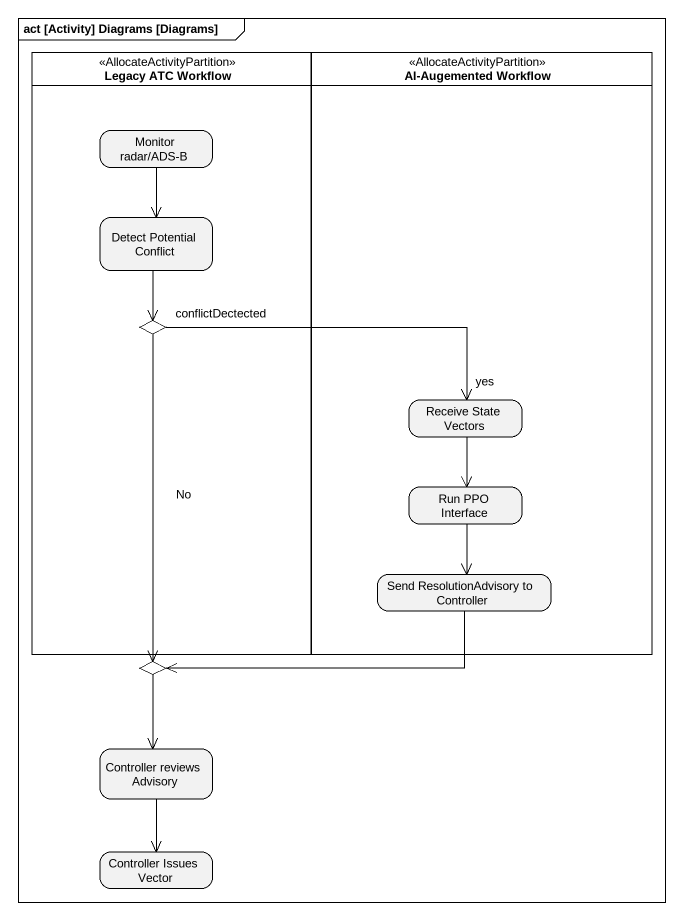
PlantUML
@startuml
mainframe act [Activity] Diagrams [Diagrams]
hide empty description
state "Legacy ATC Workflow" as Legacy_ATC_Workflow <<AllocateActivityPartition>> {
  state "Monitor radar/ADS-B" as Monitor_radar_ADS_B
  state "Detect Potential Conflict" as Detect_Potential_Conflict
  state conflictDectected <<choice>>
}
state "AI-Augemented Workflow" as AI_Augemented_Workflow <<AllocateActivityPartition>> {
  state "Receive State Vectors" as Receive_State_Vectors
  state "Run PPO Interface" as Run_PPO_Interface
  state "Send ResolutionAdvisory to Controller" as Send_ResolutionAdvisory_to
}
state choice1 <<choice>>
state "Controller reviews Advisory" as Controller_reviews_Advisory
state "Controller Issues Vector" as Controller_Issues_Vector
Monitor_radar_ADS_B --> Detect_Potential_Conflict
Detect_Potential_Conflict --> conflictDectected
conflictDectected -right-> Receive_State_Vectors : yes
conflictDectected --> choice1 : No
Receive_State_Vectors --> Run_PPO_Interface
Run_PPO_Interface --> Send_ResolutionAdvisory_to
Send_ResolutionAdvisory_to -left-> choice1
choice1 --> Controller_reviews_Advisory
Controller_reviews_Advisory --> Controller_Issues_Vector
@enduml
